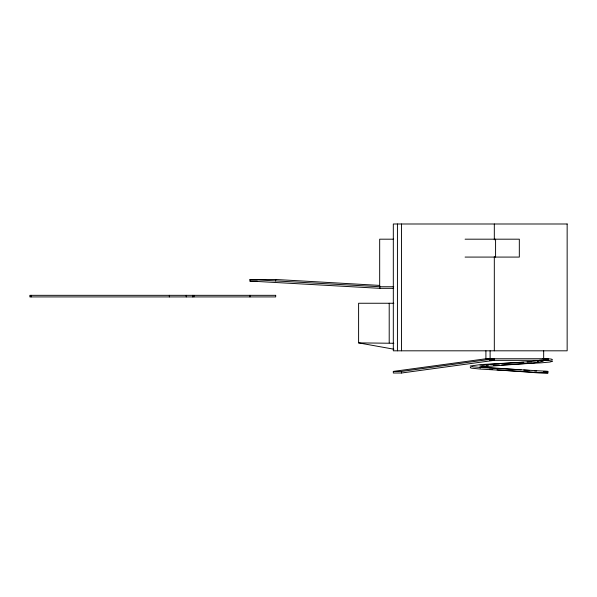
<?xml version="1.0" encoding="UTF-8"?>
<svg xmlns="http://www.w3.org/2000/svg" width="597" height="597" viewBox="0 0 597 597"><rect width="100%" height="100%" fill="white"/><g stroke="black" fill="none" stroke-linecap="round" stroke-linejoin="round"><path stroke-width="0.9" d="M393.692 288.329L379.893 288.329L249.949 281.06L249.986 279.478L275.687 279.478L379.707 285.418M275.65 281.06L275.687 279.478M379.893 288.329L379.931 286.747L249.986 279.478M470.712 367.319L470.257 367.715L471.764 368.185L480.689 369.103L547.882 372.991L547.882 371.401L545.815 371.207L482.794 367.662L473.242 366.819L470.22 366.028L480.436 364.595L514.786 362.707M552.016 360.058C554.74 358.319 540.875 358.879 542.621 358.722M541.852 360.282L530.211 361.595L488.376 364.521L479.734 366.028L481.913 366.797L488.577 367.588L521.159 369.841M482.092 366.849L534.031 362.857L543.143 361.319L539.472 360.304L547.874 360.304L552.658 361.275L550.009 362.013L541.509 362.812L501.726 364.939M393.319 371.424L486.092 358.745L494.316 358.745L494.316 360.327L401.542 373.006L393.319 373.006L393.319 371.424L401.542 371.424L494.316 358.745L494.316 360.327L490.115 360.342M537.442 361.498L538.218 361.446M486.331 365.782L488.383 365.655M531.591 361.842L527.032 362.088M493.644 365.357L499.293 365.065M523.703 362.267L515.286 362.685M485.906 350.812L485.906 358.752L494.316 358.745M542.822 358.737L547.867 358.722L547.882 360.304L489.6 360.357M393.624 239.188L379.677 239.188L379.677 286.747L393.729 286.747M465.093 239.188L519.323 239.188L519.323 257.083L465.093 257.083M249.949 281.06L257.292 281.06M393.833 303.254L358.603 303.254L358.603 342.887L393.878 349.2M358.603 342.887L393.833 343.282M485.906 358.775L547.867 358.722L547.874 360.304L539.472 360.304M489.749 360.327L494.316 360.327M543.673 371.401L547.882 371.401M547.882 372.991L539.472 372.991L505.778 370.438M504.256 370.341L496.965 369.841M523.711 370.013L529.494 370.438M492.674 369.521L489.406 369.252M534.502 370.856L536.524 371.058M480.451 368.058L479.898 367.834M543.673 350.812L543.673 358.752M495.577 239.188L495.577 257.083M494.316 223.994L494.316 239.845M494.316 256.628L494.316 350.812M490.115 350.812L490.115 358.752M401.542 223.994L401.542 350.812M401.542 371.424L401.542 373.006M397.43 223.994L397.43 350.812M389.207 303.254L389.207 342.887M249.986 295.328L249.986 296.918M193.928 295.328L193.928 296.918M192.689 295.328L192.689 296.918M186.242 295.328L186.242 296.918M169.354 295.328L169.354 296.918M31.096 295.328L31.096 296.918M567.15 223.994L393.319 223.994L393.319 350.812L567.15 350.812L567.15 223.994M275.687 295.328L29.85 295.328L29.85 296.918L275.687 296.918L275.687 295.328"/></g></svg>
